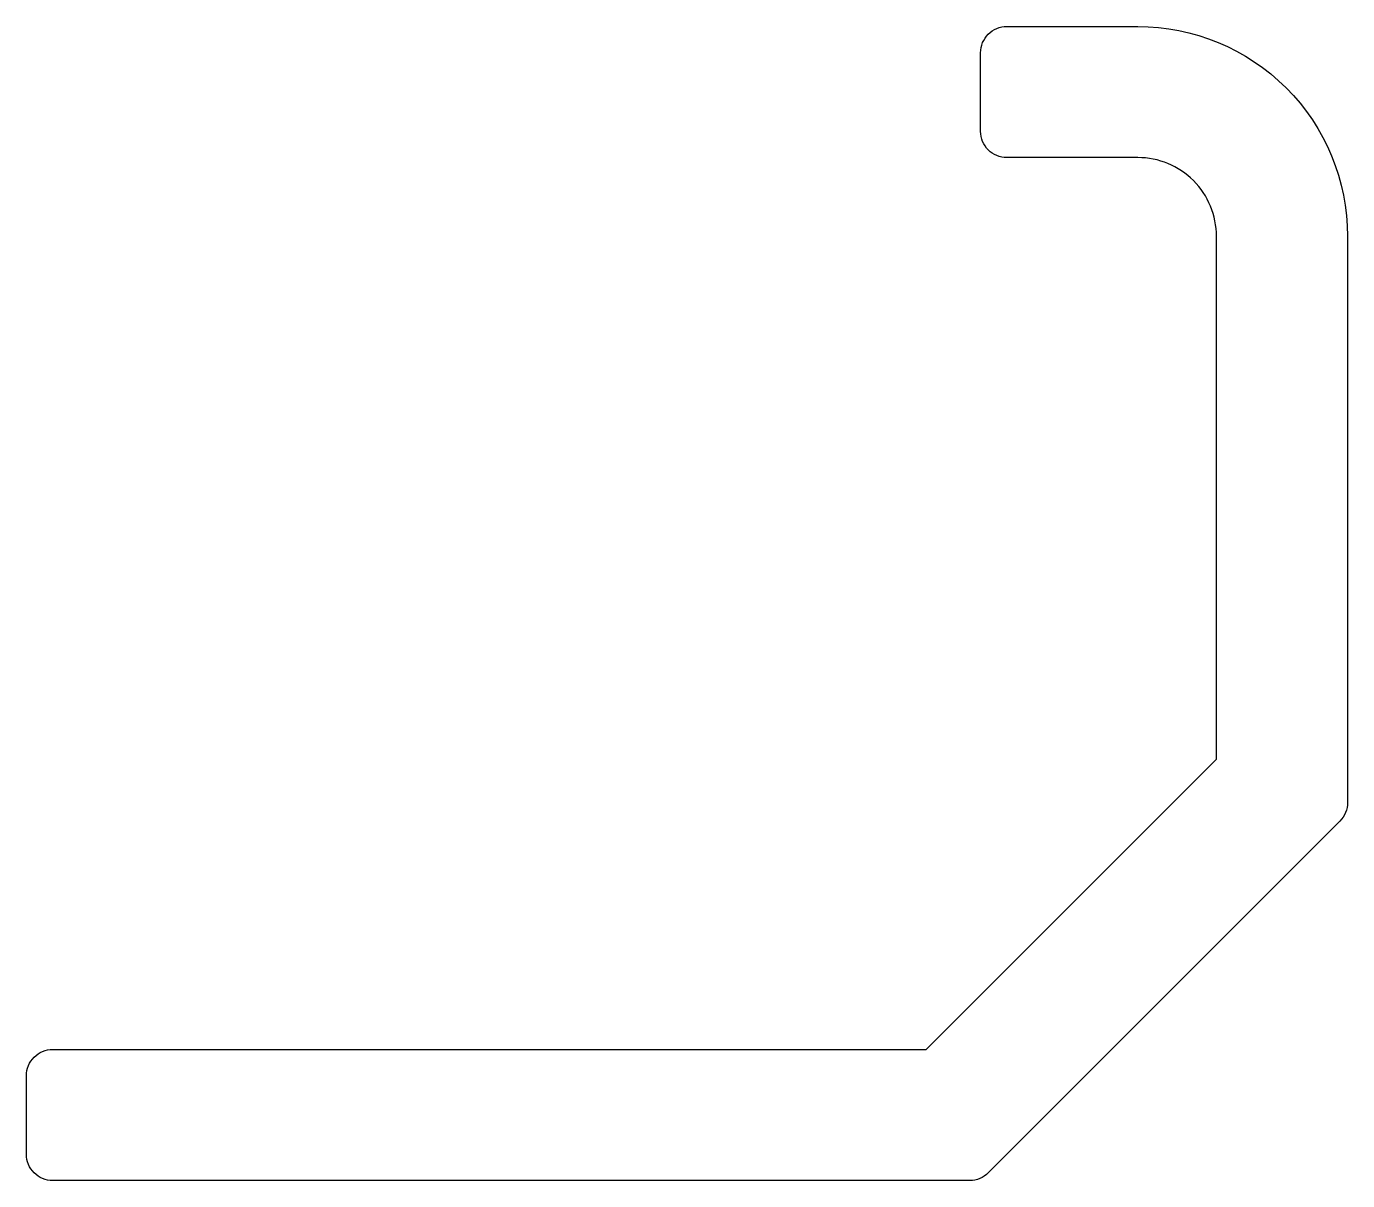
# Model space of a CAD drawing. Extents: x 159.4 to 184.6, y 221.3 to 243.3.
import ezdxf

# ---------------------------------------------------------------- set-up
doc = ezdxf.new("R2010")
doc.units = 0
doc.layers.add('ANA', color=220, linetype='CONTINUOUS')

msp = doc.modelspace()

# ---------------------------------------------------------------- linework, layer by layer
at = {"layer": 'ANA'}
msp.add_lwpolyline([(180.609, 240.801), (178.109, 240.801, -0.414214), (177.609, 241.301), (177.609, 242.801, -0.414214), (178.109, 243.301), (180.609, 243.301, -0.414214), (184.609, 239.301), (184.609, 228.509, -0.198912), (184.462, 228.155), (177.755, 221.448, -0.198912), (177.402, 221.301), (159.909, 221.301, -0.414214), (159.409, 221.801), (159.409, 223.301, -0.414214), (159.909, 223.801), (176.573, 223.801), (182.109, 229.337), (182.109, 239.301, 0.414214)], format="xyb", close=True, dxfattribs=at)

doc.saveas('drawing.dxf')
